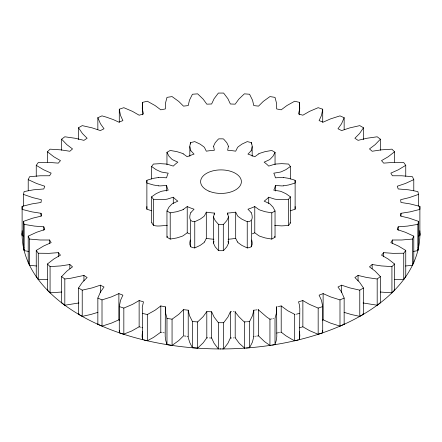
<?xml version="1.0" encoding="UTF-8"?>
<svg xmlns="http://www.w3.org/2000/svg" width="442" height="442" viewBox="0 0 442 442"><rect width="100%" height="100%" fill="white"/><g stroke="black" fill="none" stroke-linecap="round" stroke-linejoin="round"><path stroke-width="0.66" d="M213.646 243.006L213.646 216.674L214.376 213.066A54.797 31.636 0 0 1 206.309 212.138L204.513 215.735A11.227 6.481 0 0 1 203.784 216.536L200.143 219.16L194.762 221.707C189.242 221.901 189.148 217.376 190.458 213.348A11.227 6.481 0 0 1 190.916 212.48M228.354 146.584L227.624 150.258A54.797 31.636 0 0 1 235.691 151.181L237.487 147.589A11.227 6.481 0 0 1 238.216 146.783L241.857 144.158L247.238 141.611L251.498 142.633L252.167 146.02L252.183 156.291M252.183 146.628L251.542 149.971A11.227 6.481 0 0 1 251.084 150.838M189.817 156.291L189.833 146.02L190.502 142.633L194.762 141.611L200.143 144.158L203.79 146.783A11.227 6.481 0 0 1 204.519 147.584L206.309 151.181A54.797 31.636 0 0 1 214.376 150.258L213.646 146.584M228.354 243.006L228.354 216.674L227.624 213.066A54.797 31.636 0 0 0 235.691 212.138L237.487 215.735A11.227 6.481 0 0 0 238.216 216.536L241.857 219.16L247.238 221.707C252.758 221.901 252.852 217.376 251.542 213.348A11.227 6.481 0 0 0 251.084 212.48M213.646 242.967L213.945 241.315M322.715 122.318L322.715 109.202L318.168 107.688L309.516 111.378L302.864 115.202L298.527 113.97L299.731 108.594L299.532 102.384L294.681 101.224L286.941 105.533L281.206 109.826L276.631 108.931L276.609 103.511L275.012 97.367L269.94 96.583L263.233 101.439L258.526 106.13L253.78 105.583L252.537 100.212L249.564 94.245L244.354 93.848L238.807 99.168L235.199 104.168L230.37 103.986L227.923 98.754L223.624 93.063L218.376 93.063L214.077 98.754L211.63 103.986L206.801 104.168L203.193 99.168L197.646 93.848L192.436 94.245L189.463 100.212L188.22 105.583L183.474 106.13L178.767 101.439L172.06 96.583L166.988 97.367L165.391 103.511L165.369 108.931L160.794 109.826L155.059 105.533L147.319 101.224L142.468 102.384L142.269 108.594L143.473 113.97L139.136 115.202L132.484 111.378L123.832 107.688L119.285 109.202L120.495 115.373L122.904 120.611L118.881 122.163L113.307 119.605L106.461 117.174L102.008 115.87L100.699 116.439L97.848 117.716L100.439 123.743L104.014 128.755L100.378 130.594L92.234 127.893L82.223 125.622L78.51 127.766L82.444 133.545L87.124 138.247L83.936 140.346L75.256 138.28L64.814 136.782L61.62 139.191L66.825 144.622L72.521 148.932L69.836 151.252L60.764 149.86L50.073 149.164L47.449 151.788L53.841 156.783L60.466 160.623L58.327 163.126L49.018 162.429L38.261 162.546L36.25 165.347L43.719 169.816L51.15 173.126L49.598 175.767L40.211 175.783L29.575 176.706L28.216 179.634L36.625 183.502L44.747 186.22L43.802 188.961L33.476 189.811L24.117 191.585L23.476 194.403L32.691 197.607L41.355 199.69L41.04 202.475L31.979 203.889L22.117 206.37L22.117 209.403L31.979 211.884L41.04 213.298L41.355 216.083L32.691 218.166L23.476 221.37L23.476 247.597L24.161 250.603L28.592 251.443M418.397 236.061C420.452 236.304 420.104 233.464 419.585 232.509M158.601 177.496L153.49 178.319L148.009 179.911L146.877 180.33L146.838 181.662L146.877 182.994L148.009 183.413L153.49 184.999L158.601 185.828M146.877 206.558L146.877 209.215L151.805 210.812M290.195 210.812L295.123 209.215L295.123 206.558M254.675 310.096L253.78 310.19L252.537 315.56L249.564 321.533L249.564 347.755L249.238 347.782M253.78 310.19L253.725 337.008L252.376 342.213L249.564 347.755M120.981 333.373L119.285 332.798L119.285 306.571L120.495 300.4L122.904 295.162L118.881 293.61L111.423 296.897L102.008 299.908L97.848 298.063L100.439 292.035L104.014 287.024L100.378 285.178L92.234 287.88L82.223 290.151L78.51 288.007L82.444 282.228L87.124 277.526L83.936 275.427L70.875 278.222L64.814 278.99L64.007 278.394L61.62 276.587L66.825 271.15L72.521 266.841L69.836 264.52L60.764 265.913L50.073 266.609L47.449 263.985L53.841 258.99L60.466 255.15L58.327 252.647L49.018 253.343L38.261 253.227L36.25 250.426L43.719 245.956L51.15 242.647L49.598 240.006L40.211 239.995L29.575 239.067L28.216 236.144L36.625 232.271L44.747 229.553L43.802 226.812L34.498 226.094L24.161 224.376L23.476 221.37M119.285 332.798L119.572 330.494M322.715 109.202L321.505 115.373L319.096 120.611L323.119 122.163L330.577 118.876L339.992 115.87L344.152 117.716L344.152 129.445M344.152 117.716L341.561 123.743L337.986 128.755L341.622 130.594L349.766 127.893L359.777 125.622L363.49 127.766L359.556 133.545L354.876 138.247L358.064 140.346L366.744 138.28L377.186 136.782L380.38 139.191L375.175 144.622L369.479 148.932L372.164 151.252L381.236 149.86L391.927 149.164L394.551 151.788L388.159 156.783L381.534 160.623L383.673 163.126L392.982 162.429L403.739 162.546L405.75 165.347L398.281 169.816L390.85 173.126L392.402 175.767L401.789 175.783L412.425 176.706L413.784 179.634L405.375 183.502L397.253 186.22L398.198 188.961L408.524 189.811L417.883 191.585L418.524 194.403L409.309 197.607L400.645 199.69L400.96 202.475L410.021 203.889L419.883 206.37L419.883 209.403L410.021 211.884L400.96 213.298L400.645 216.083L409.309 218.166L418.524 221.37L418.524 247.597L417.839 250.603L413.408 251.443M299.466 331.401L299.825 335.362L299.532 339.616L299.814 308.632L299.438 305.052L298.527 301.809L302.864 300.571L309.516 304.394L318.168 308.085L322.715 306.571L321.505 300.4L319.096 295.162L323.119 293.61L330.577 296.897L339.992 299.908L344.152 298.063L341.561 292.035L337.986 287.024L341.622 285.178L349.766 287.88L359.777 290.151L363.49 288.007L359.556 282.228L354.876 277.526L358.064 275.427L366.744 277.493L377.186 278.99L380.38 276.587L375.175 271.15L369.479 266.841L372.164 264.52L381.236 265.913L391.927 266.609L394.551 263.985L388.159 258.99L381.534 255.15L383.673 252.647L392.982 253.343L403.739 253.227L405.75 250.426L398.281 245.956L390.85 242.647L392.402 240.006L401.789 239.995L412.425 239.067L413.784 236.144L405.375 232.271L397.253 229.553L398.198 226.812L407.502 226.094L417.839 224.376L418.524 221.37M119.285 306.571L123.832 308.085L132.484 304.394L139.136 300.571L143.473 301.809L142.269 307.179L142.468 313.389L147.319 314.549L155.059 310.24L160.794 305.947L165.369 306.847L165.391 312.262L166.988 318.406L166.988 344.633L172.06 345.417L178.767 340.561L183.474 335.87L183.474 309.643L188.22 310.19L189.463 315.56L192.436 321.533L192.436 347.755L197.646 348.152L203.193 342.832L206.801 337.832L206.801 311.604L211.63 311.787L214.077 317.019L218.376 322.71L218.376 348.937L214.077 343.246L211.63 338.014L211.63 311.787M142.534 331.401C142.296 334.053 141.473 337.876 143.07 339.765M230.37 311.787L227.923 317.019L223.624 322.71L223.624 348.937L227.923 343.246L230.37 338.014L230.37 311.787L230.674 311.776M101.483 325.903L97.848 324.284L97.964 323.909M237.481 241.962A11.227 6.481 0 0 0 238.216 242.763L241.857 245.387L247.238 247.934C252.592 248.045 252.769 244.095 251.719 240.017M190.281 240.017C189.231 244.095 189.408 248.045 194.762 247.934L200.143 245.387L203.79 242.763A11.227 6.481 0 0 0 204.519 241.962M190.927 212.486L194.06 209.21A54.797 31.636 0 0 1 187.226 206.574L187.226 232.796L183.237 235.691A11.227 6.481 0 0 1 181.977 236.304L176.872 237.929L170.214 239.089L166.954 237.205L166.954 210.978L168.971 207.138L171.778 204.187A11.227 6.481 0 0 1 172.778 203.491L177.85 201.16A54.797 31.636 0 0 1 173.281 197.215L167.645 199.016A11.227 6.481 0 0 1 166.109 199.292L160.319 199.662L153.402 199.265L151.634 196.806L156.043 193.701L160.59 191.596A11.227 6.481 0 0 1 161.982 191.176L168.209 190.143A54.797 31.636 0 0 1 166.606 185.485L160.17 185.905A11.227 6.481 0 0 1 158.601 185.822M166.954 237.205L167.325 236.26M258.808 153.822A11.227 6.481 0 0 1 260.023 153.241L265.128 151.623L271.786 150.457L275.046 152.341L273.029 156.186L270.222 159.131A11.227 6.481 0 0 1 269.222 159.833L264.15 162.159A54.797 31.636 0 0 1 268.719 166.109L274.388 164.297A11.227 6.481 0 0 1 275.891 164.026L281.681 163.656L288.598 164.054L290.366 166.512L290.366 178.938M413.784 236.144L413.784 262.366L412.425 265.294L405.452 265.996M206.309 212.138L206.309 238.365L204.513 241.962M206.801 311.604L203.193 316.605L197.646 321.925L192.436 321.533M97.914 312.339L90.754 314.5L82.223 316.378L78.51 314.234L78.93 313.505M151.634 178.938L151.634 166.512L153.402 164.054L160.319 163.656L166.115 164.026A11.227 6.481 0 0 1 167.617 164.291L173.281 166.109A54.797 31.636 0 0 1 177.85 162.159L172.811 159.844A11.227 6.481 0 0 1 171.778 159.131L168.971 156.186L166.954 152.341L170.214 150.457L176.872 151.623L181.982 153.241A11.227 6.481 0 0 1 183.192 153.822M283.399 185.822A11.227 6.481 0 0 1 281.836 185.911L275.394 185.485A54.797 31.636 0 0 1 273.791 190.143L280.018 191.176A11.227 6.481 0 0 1 281.405 191.601L285.957 193.701L290.366 196.806L288.598 199.265L288.598 225.492L281.681 225.89L275.885 225.519A11.227 6.481 0 0 1 274.703 225.321M290.366 196.806L290.366 223.033L288.598 225.492M405.75 250.426L405.75 276.653L403.739 279.454L394.618 279.604M251.062 150.855L247.94 154.109A54.797 31.636 0 0 1 254.774 156.75L258.813 153.822M183.474 309.643L178.767 314.334L172.06 319.19L166.988 318.406M78.936 302.963L64.814 305.218L61.62 302.809L61.902 302.466M394.551 263.985L394.551 290.212L391.927 292.836L380.247 292.029M160.794 305.947L160.794 332.174L153.551 337.401L147.319 340.776L146.705 340.638M61.753 292.029L50.073 292.836L47.449 290.212L47.813 289.891M213.641 216.784A11.227 6.481 0 0 0 213.79 217.685L215.215 220.635L217.967 223.801L218.696 224.453L221 224.475L223.304 224.453L224.033 223.801L226.785 220.635L228.216 217.685A11.227 6.481 0 0 0 228.359 216.784M213.641 243.006A11.227 6.481 0 0 0 213.79 243.912L215.215 246.863L217.967 250.028L218.696 250.68L221 250.702L223.304 250.68L224.033 250.028L226.785 246.863L228.216 243.912A11.227 6.481 0 0 0 228.359 243.006M167.297 225.321A11.227 6.481 0 0 1 166.109 225.519C162.037 225.442 152.413 227.884 152.015 222.713M290.366 166.512L285.957 169.618L281.41 171.723A11.227 6.481 0 0 1 280.018 172.148L273.791 173.176A54.797 31.636 0 0 1 275.394 177.833L281.83 177.413A11.227 6.481 0 0 1 283.399 177.496M380.38 276.587L380.38 302.809L377.186 305.218L363.064 302.963M187.226 206.574L183.187 209.497M140.484 327.191L139.136 326.798L131.683 331.008L123.545 334.218M47.382 279.604L38.261 279.454L36.25 276.653L36.686 276.361M288.598 199.265L281.681 199.662L275.885 199.298A11.227 6.481 0 0 1 274.383 199.027L268.719 197.215A54.797 31.636 0 0 1 264.15 201.16L269.189 203.475A11.227 6.481 0 0 1 270.222 204.193L273.029 207.138L275.046 210.978L271.786 212.862L265.128 211.701L260.018 210.077A11.227 6.481 0 0 1 258.808 209.502L254.774 206.574A54.797 31.636 0 0 1 247.94 209.21L251.073 212.486M275.046 210.978L275.046 237.205L271.786 239.089L265.128 237.929L260.018 236.304A11.227 6.481 0 0 1 258.808 235.73L254.774 232.796L254.774 206.574M363.49 288.007L363.49 314.234L359.777 316.378L351.246 314.5L344.086 312.339M183.209 209.48L183.237 209.469A11.227 6.481 0 0 1 181.977 210.077L176.872 211.701L170.214 212.862L166.954 210.978M119.633 320.13L118.881 319.837L111.423 323.124L102.008 326.13L102.008 299.908M36.548 265.996L29.575 265.294L28.216 262.366L28.708 262.112M344.152 298.063L344.152 324.284L339.992 326.13L330.577 323.124L323.119 319.837L322.367 320.13M23.476 247.597L24.023 247.382M322.715 306.571L322.715 332.798L318.168 334.312L309.516 330.622L302.864 326.798L302.052 327.036M22.415 232.509C21.896 233.464 21.547 236.304 23.603 236.061M301.516 327.191L299.344 327.804M299.532 313.389L297.118 313.98M298.328 339.915L297.118 340.207M296.206 314.196L296.51 314.124M296.51 340.351L294.681 340.776L291.941 339.379L285.941 335.809L281.206 332.174L281.206 305.947L278.349 306.516M281.206 305.947L287.648 310.687L294.991 314.477M281.206 332.174L280.637 332.29M279.211 332.577L279.499 332.517M278.637 332.688L277.78 332.854M277.206 306.737L276.631 306.847L276.786 336.749L276.222 340.605L275.012 344.633L275.012 318.406L276.609 312.262L276.631 306.847M277.206 332.964L276.631 333.069M274.377 344.732L272.797 344.987M273.427 318.66L273.747 318.61M271.847 318.903L272.161 318.859M271.847 345.13L272.161 345.08M271.211 319.002L269.94 319.19L266.692 317.002L258.227 309.682M270.576 345.324L269.94 345.417L264.52 341.605L258.526 335.87L258.526 309.643M258.526 335.87L257.636 335.981M257.045 309.825L256.156 309.925M256.747 336.086L257.045 336.053M255.266 310.03L255.564 309.997M255.266 336.257L255.564 336.218M253.78 336.417L254.078 336.384M283.399 185.828L288.51 184.999L293.991 183.413L295.123 182.994L295.162 181.662L295.123 180.33L293.991 179.911L288.51 178.319L283.399 177.496M249.564 321.533L248.26 321.638M248.26 347.865L248.586 347.837M246.962 321.737L247.614 321.688M246.962 347.964L247.614 347.915M246.31 321.787L244.354 321.925L242.873 320.649L238.807 316.605L234.895 311.616M245.984 348.036L246.31 348.014M235.199 311.604L235.199 337.832L239.293 343.368L244.68 348.13M234.895 337.843L235.199 337.832M233.387 311.682L233.691 311.665M233.387 337.909L233.691 337.892M231.276 311.759L231.58 311.748M231.276 337.981L231.58 337.975M230.37 338.014L230.674 338.003M223.624 322.71L218.376 322.71M222.641 348.942L222.967 348.942M220.343 348.948L220.674 348.948M211.63 338.014L210.42 337.975M209.514 337.942L209.817 337.953M207.707 337.87L206.801 337.832M187.922 336.384L189.69 342.379L192.436 347.755M187.032 336.29L187.325 336.318M185.844 336.152L184.955 336.053M184.065 335.942L184.364 335.981M163.932 332.798L164.22 332.854M163.076 332.633L163.363 332.688M161.645 332.345L161.932 332.406M160.794 332.174L161.076 332.229M145.49 340.351L144.28 340.058M142.655 327.804L141.843 327.577M122.975 334.03L121.55 333.561M417.977 247.382L418.524 247.597M413.292 262.112L413.784 262.366M183.187 153.822L187.226 156.75A54.797 31.636 0 0 1 194.06 154.109L190.938 150.855M405.314 276.361L405.75 276.653M289.985 222.713L290.366 223.033M151.634 166.512L156.043 169.618L160.59 171.723A11.227 6.481 0 0 0 161.982 172.148L168.209 173.176A54.797 31.636 0 0 0 166.606 177.833L160.17 177.413A11.227 6.481 0 0 0 158.601 177.496M394.187 289.891L394.551 290.212M380.098 302.466L380.38 302.809M237.487 241.962L235.691 238.365L235.691 212.138M363.07 313.505L363.49 314.234M274.675 236.26L275.046 237.205M166.988 344.633L165.739 340.434L165.197 336.356L165.369 306.847M344.036 323.909L344.152 324.284M228.055 241.315L228.354 242.967M322.428 330.494L322.715 332.798M189.817 146.628L190.458 149.971A11.227 6.481 0 0 0 190.916 150.838M419.883 206.37L419.883 235.63M418.524 194.403L418.524 206.132M417.839 224.376L417.839 250.603M413.784 179.634L413.784 190.673M412.425 239.067L412.425 265.294M405.75 165.347L405.75 176.391M403.739 253.227L403.739 279.454M400.96 213.298L400.96 216.061M398.198 226.812L398.198 230.265M394.551 151.788L394.551 162.142M392.402 240.006L392.402 243.454M391.927 266.609L391.927 292.836M383.673 252.647L383.673 256.785M380.38 139.191L380.38 150.23M377.186 278.99L377.186 305.218M372.164 264.52L372.164 268.664M363.49 127.766L363.49 139.501M359.777 290.151L359.777 316.378M358.064 275.427L358.064 280.952M341.622 285.178L341.622 292.77M339.992 299.908L339.992 326.13M323.119 293.61L323.119 319.837M318.168 308.085L318.168 334.312M302.864 300.571L302.864 326.798M299.532 102.384L299.532 114.804M295.123 180.33L295.123 209.215M294.681 314.549L294.681 340.776M275.394 185.485L275.394 191.005M275.046 152.341L275.046 164.761M271.786 212.862L271.786 239.089M269.94 319.19L269.94 345.417M268.719 197.215L268.719 203.425M251.498 142.633L251.498 144.015M251.498 220.691L251.498 246.918M247.238 221.707L247.238 247.934M244.354 321.925L244.354 348.152M227.624 213.066L227.624 214.447M223.304 224.453L223.304 250.68M218.696 224.453L218.696 250.68M214.376 213.066L214.376 214.447M197.646 321.925L197.646 348.152M194.762 221.707L194.762 247.934M190.502 142.633L190.502 144.015M190.502 220.691L190.502 246.918M188.22 310.19L188.22 336.417M173.281 197.215L173.281 203.425M172.06 319.19L172.06 345.417M170.214 212.862L170.214 239.089M166.954 152.341L166.954 164.761M166.606 185.485L166.606 191.005M153.402 199.265L153.402 225.492M151.634 196.806L151.634 223.033M147.319 314.549L147.319 340.776M146.877 180.33L146.877 209.215M142.468 102.384L142.468 114.804M142.468 313.389L142.468 339.616M139.136 300.571L139.136 326.798M123.832 308.085L123.832 334.312M119.285 109.202L119.285 122.318M118.881 293.61L118.881 319.837M100.378 285.178L100.378 292.77M97.848 117.716L97.848 129.445M97.848 298.063L97.848 324.284M83.936 275.427L83.936 280.952M82.223 290.151L82.223 316.378M78.51 127.766L78.51 139.501M78.51 288.007L78.51 314.234M69.836 264.52L69.836 268.664M64.814 278.99L64.814 305.218M61.62 139.191L61.62 150.23M61.62 276.587L61.62 302.809M58.327 252.647L58.327 256.785M50.073 266.609L50.073 292.836M49.598 240.006L49.598 243.454M47.449 151.788L47.449 162.142M47.449 263.985L47.449 290.212M43.802 226.812L43.802 230.265M41.04 213.298L41.04 216.061M38.261 253.227L38.261 279.454M36.25 165.347L36.25 176.391M36.25 250.426L36.25 276.653M29.575 239.067L29.575 265.294M28.216 179.634L28.216 190.673M28.216 236.144L28.216 262.366M24.161 224.376L24.161 250.603M23.476 194.403L23.476 206.132M22.117 206.37L22.117 235.63M419.812 230.696A198.9 114.832 0 0 1 221 348.948A198.9 114.832 0 0 1 22.188 230.696M213.641 146.54A11.227 6.481 0 0 1 213.79 145.633L215.215 142.683L217.967 139.517L218.696 138.865L221 138.843L223.304 138.865L224.033 139.517L226.785 142.683L228.216 145.633A11.227 6.481 0 0 1 228.359 146.54M254.774 232.796A54.797 31.636 0 0 1 252.294 233.857M235.691 238.365A54.797 31.636 0 0 1 228.138 239.255M213.862 239.255A54.797 31.636 0 0 1 206.309 238.365M189.706 233.857A54.797 31.636 0 0 1 187.226 232.796M209.038 191.193A20.382 11.768 0 0 0 241.277 182.877A20.382 11.768 0 0 0 212.685 170.916A20.382 11.768 0 0 0 209.038 191.193"/></g></svg>
